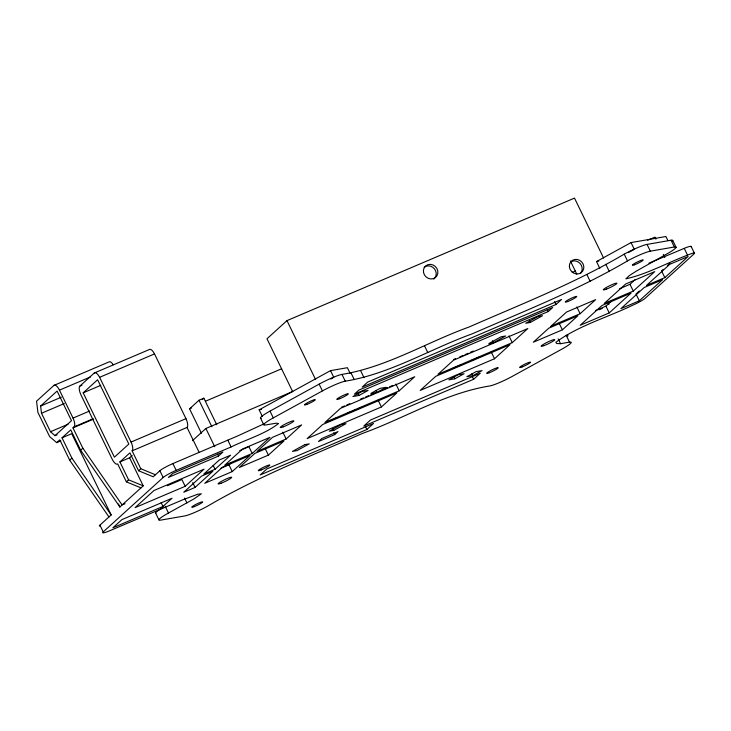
<?xml version="1.0" encoding="UTF-8"?>
<svg xmlns="http://www.w3.org/2000/svg" width="731" height="731" viewBox="0 0 731 731"><rect width="100%" height="100%" fill="white"/><g stroke="black" fill="none" stroke-linecap="round" stroke-linejoin="round"><path stroke-width="1.1" d="M113.259 364.751A7.584 2.86 66.9 0 0 108.873 361.982L53.957 385.392L36.55 401.182L37.921 412.467L49.617 436.553L56.689 442.657L60.837 440.894M40.625 406.025L57.109 391.058L71.492 420.681L55.008 435.649L50.476 431.729L41.503 413.253L40.625 406.025L61.349 397.189M141.001 487.869L126.381 481.839L117.691 463.947A7.584 2.86 66.9 0 1 112.181 459.187L80.949 394.868A7.584 2.86 66.9 0 1 79.88 386.078L94.308 372.984L149.225 349.582A7.584 2.86 66.9 0 1 154.524 353.914L185.966 418.662A7.584 2.86 66.9 0 1 187.035 427.443L199.197 452.489M83.17 392.849L97.598 379.755L128.83 444.073L114.401 457.177L83.17 392.849L100.777 385.347M56.689 442.657L59.805 439.834L69.664 460.146L108.946 516.954M99.827 526.128A11.376 1.371 -25.9 0 1 99.928 525.141L111.167 514.935L71.885 458.127L62.025 437.814L70.761 429.883L80.629 450.195L119.911 507.003L118.431 503.961M122.132 504.993L82.85 448.185L72.981 427.873L74.096 426.858L92.746 418.909M69.664 460.146L71.885 458.127M80.629 450.195L82.85 448.185M119.802 507.049L143.221 485.85L128.592 479.819L119.911 461.928L129.899 452.864L138.588 470.755L153.208 476.786L159.87 470.737A11.376 1.371 -25.9 0 1 172.891 463.591L238.023 435.786L264.284 423.706M119.911 461.928L129.597 457.798L132.101 455.532M201.464 433.291L189.567 408.812L199.006 400.241L203.848 398.176L216.732 424.711M603.596 258.025L574.502 198.101L286.972 320.617L266.989 338.755L292.638 391.569M202.295 399.592L203.848 398.176M126.381 481.839L128.592 479.819M138.588 470.755L140.809 468.745L155.429 474.766M192.427 440.702L205.886 428.485L292.729 391.478M99.928 525.141L103.217 531.912L163.159 477.507A11.376 1.371 -25.9 0 1 176.18 470.362L231.097 446.952C246.795 439.267 264.723 434.214 278.538 423.532L276.217 423.185L265.454 425.003A18.951 2.275 -25.9 0 1 273.303 417.885L322.417 390.911A18.951 2.275 -25.9 0 1 345.26 381.18C390.153 373.879 429.965 349.071 472.345 333.784C524.684 310.885 578.139 289.979 627.5 260.912A18.951 2.275 -25.9 0 1 650.343 251.181L674.329 246.996L671.049 240.225L647.054 244.41A18.951 2.275 -25.9 0 0 624.21 254.141C574.858 283.208 521.395 304.114 469.055 327.013C426.676 342.3 386.873 367.108 341.971 374.4A18.951 2.275 -25.9 0 0 319.127 384.14L270.013 411.114A18.951 2.275 -25.9 0 0 261.186 418.333M162.986 506.446L172.004 498.259L121.931 519.595L112.912 527.782L162.986 506.446L161.103 502.572M185.19 486.298L204.059 469.165L153.976 490.51L135.107 507.634L185.19 486.298L181.9 479.527L167.362 485.722M218.487 456.071L222.928 452.041L172.845 473.377L168.413 477.407L218.487 456.071L217.546 454.134M195.086 487.422L212.849 471.303L201.537 476.119L183.773 492.237L195.086 487.422L192.737 482.588M215.06 469.284L230.603 455.185L219.3 460L203.757 474.108L215.06 469.284L213.187 465.419M220.817 468.288L228.949 464.815L230.64 463.28M232.239 471.586L249.993 455.468L222.535 467.173L204.781 483.292L232.239 471.586L228.949 464.815M252.213 453.458L269.977 437.339L242.518 449.035L224.755 465.154L252.213 453.458L248.933 446.687L239.777 450.588M268.378 455.121L283.92 441.021L254.845 453.403L239.302 467.511L268.378 455.121L265.088 448.35M286.141 439.002L301.675 424.903L272.599 437.284L257.065 451.392L286.141 439.002L282.851 432.231M334.67 434.625L337.996 431.601L321.841 438.481L318.515 441.506L334.67 434.625L333.729 432.688M381.427 406.948L396.96 392.849L322.691 424.501L307.148 438.6L381.427 406.948L378.137 400.177M399.181 390.829L414.724 376.73L340.445 408.382L324.902 422.481L399.181 390.829L395.9 384.058M366.861 429.499L373.523 423.459L266.906 468.891L260.245 474.931L366.861 429.499L365.454 426.602M512.257 342.656L527.828 328.539L453.494 360.209L437.951 374.309L512.257 342.656L508.968 335.876M494.522 358.757L510.037 344.666L435.731 376.328L420.197 390.427L494.522 358.757L491.241 351.986M473.606 379.288L480.258 373.249L370.416 420.051L363.764 426.091L473.606 379.288L472.189 376.392M548.232 311.552L552.673 307.523L358.83 390.126L354.398 394.155L548.232 311.552L547.291 309.624M555.999 304.507L561.554 299.463L367.711 382.066L362.165 387.101L555.999 304.507L554.591 301.601M562.367 329.845L577.91 315.746L548.835 328.137L533.292 342.236L562.367 329.845L559.078 323.075M580.131 313.727L595.664 299.628L566.589 312.018L551.055 326.117L580.131 313.727L576.841 306.956M595.555 310.565L605.935 306.143L611.82 300.806M619.614 288.736L629.994 284.313L634.947 279.818M609.225 312.914L631.063 293.094L601.988 305.485L580.149 325.304L609.225 312.914L605.935 306.143M633.284 291.084L654.738 271.612L625.663 284.003L604.208 303.475L633.284 291.084L629.994 284.313M639.351 291.011L636.025 294.036L639.314 300.806L620.911 308.646L644.221 287.493L662.615 279.653L639.314 300.806M663.218 269.355L661.555 270.863L664.835 277.634L646.442 285.474L669.751 264.32L688.145 256.48L664.835 277.634M667.376 265.572L669.879 263.306M567.704 336.205A18.951 2.275 -25.9 0 0 566.223 335.365L569.513 342.135A18.951 2.275 -25.9 0 1 561.664 349.254L512.559 376.227A18.951 2.275 -25.9 0 1 489.715 385.959C444.813 393.26 405.011 418.068 362.631 433.355C310.282 456.254 256.828 477.16 207.476 506.227A18.951 2.275 -25.9 0 1 184.632 515.958L160.637 520.134A18.951 2.275 -25.9 0 1 168.486 513.016L193.943 498.926L201.336 493.818L197.772 494.229L183.134 499.657L109.577 530.807A11.376 1.371 -25.9 0 1 103.217 531.912M262.456 416.597L259.167 409.826L330.522 370.635L347.399 367.702L350.213 373.504M330.841 379.042L332.824 377.954M599.795 268.323L596.514 261.552L631.036 242.582L665.904 236.515L667.787 240.38M358.894 395.498L368.104 390.436L362.11 391.487L352.899 396.54L358.894 395.498L357.962 393.561M628.404 252.606L634.325 249.353L631.036 242.582M376.885 392.364L386.096 387.311L380.093 388.353L370.882 393.406L376.885 392.364L375.944 390.427M333.775 430.385L346.055 423.642L341.56 424.428L329.279 431.171L333.775 430.385L332.833 428.457M493.379 342.729L505.66 335.986L501.155 336.772L488.884 343.515L493.379 342.729L492.438 340.792M530.231 322.49L542.503 315.746L538.007 316.532L525.726 323.276L530.231 322.49L529.29 320.553M454.856 378.786L464.066 373.733L458.072 374.775L448.861 379.837L454.856 378.786L453.924 376.858M472.866 375.652L482.067 370.599L476.073 371.64L466.862 376.703L472.866 375.652L471.924 373.724M53.957 385.392A7.584 2.86 66.9 0 1 59.467 390.144L90.553 376.894M94.308 372.984A7.584 2.86 66.9 0 1 99.608 377.315L154.524 353.914M79.88 386.078L81.954 385.191M41.503 413.253L64.301 403.539M74.096 426.858A7.584 2.86 66.9 0 0 73.027 418.077L89.602 411.014M50.476 431.729L68.093 424.227M72.981 427.873L93.705 419.037M55.008 435.649L57.082 434.762M62.025 437.814L71.711 433.684L111.167 514.935M205.475 401.228L281.673 368.762M189.567 408.812L191.659 407.916M140.809 468.745L132.119 450.844A7.584 2.86 66.9 0 0 131.05 442.063L185.966 418.662M132.119 450.844L187.035 427.443M572.291 272.361L575.434 271.018M647.62 240.261L654.949 237.136L655.935 239.165M341.496 407.24L344.63 405.906M346.722 405.011L349.866 403.676M360.328 399.217L363.462 397.883M365.555 396.988L368.698 395.654M370.791 394.758L373.925 393.424M384.387 388.965L387.531 387.631M389.623 386.736L392.757 385.401M453.503 359.515L455.596 358.619M459.781 356.838L462.924 355.504M465.017 354.608L468.151 353.274M470.243 352.379L473.386 351.044M489.085 344.356L492.228 343.013M123.1 504.582L125.038 503.75M328.968 421.129L332.102 419.795M334.195 418.9L337.338 417.565M347.801 413.106L350.935 411.772M353.027 410.877L356.171 409.543M358.263 408.647L361.397 407.313M452.498 368.497L455.641 367.154M457.734 366.258L460.877 364.924M471.349 360.465L474.483 359.122M476.575 358.236L479.719 356.892M550.772 326.62L552.846 325.734M599.082 309.78L602.198 308.445M691.005 246.84A11.376 1.371 -25.9 0 0 684.243 248.366L648.9 263.169M569.513 342.135L560.522 343.698L556.657 343.497L555.816 342.327C578.468 325.67 606.794 317.729 632.032 305.512A11.376 1.371 -25.9 0 0 645.053 298.358L693.893 254.032A11.376 1.371 -25.9 0 0 687.533 255.137C667.065 262.849 647.218 274.107 625.919 278.822L629.336 275.596L636.537 270.991L666.489 254.123A18.951 2.275 -25.9 0 0 674.329 246.996M596.514 261.552L598.762 261.159M259.167 409.826L261.415 409.442M691.16 246.53L694.45 253.301M684.243 248.366L687.533 255.137M672.776 240.554L676.065 247.325M663.337 254.406L664.808 257.449M647.054 244.41L650.343 251.181M624.21 254.141L627.5 260.912M605.789 264.256L609.078 271.027M607.982 302.305L608.969 304.334M586.865 274.527L590.145 281.307M570.39 260.958L576.796 274.162M558.173 338.864L560.522 343.698M424.501 345.79L427.79 352.561M360.721 370.891L364.001 377.662M350.962 372.837L354.252 379.608M341.971 374.4L345.26 381.18M330.522 370.635L333.811 377.406M319.127 384.14L322.417 390.911M286.972 320.617L315.573 379.526M270.013 411.114L273.303 417.885M260.437 417.904L263.727 424.674M227.816 440.181L231.097 446.952M199.006 400.241L211.889 426.776M205.886 428.485L214.768 446.769M172.891 463.591L176.18 470.362M184.55 498.067L186.898 502.901M159.87 470.737L163.159 477.507M165.197 506.245L168.486 513.016M99.608 377.315L131.05 442.063M129.597 457.798L143.221 485.85M155.621 513.043L158.91 519.814M59.467 390.144L73.027 418.077M671.049 240.225A18.951 2.275 -25.9 0 1 672.52 241.075M155.785 513.354A18.951 2.275 -25.9 0 1 162.885 507.542M570.692 261.917A7.584 6.963 47.8 0 1 580.213 263.635A7.584 6.963 47.8 0 1 580.551 273.257M424.163 267.308A7.584 6.963 47.8 0 1 434.397 268.798A7.584 6.963 47.8 0 1 433.785 279.032M304.745 444.649L292.464 451.392L296.96 450.607L309.24 443.863L304.745 444.649M544.12 345.608A7.584 0.914 -25.9 0 0 554.756 339.769A7.584 0.914 -25.9 0 0 544.942 343.469A7.584 0.914 -25.9 0 0 544.12 345.608M221.118 483.237A7.584 0.914 -25.9 0 0 231.69 477.407A7.584 0.914 -25.9 0 0 221.804 481.162A7.584 0.914 -25.9 0 0 221.118 483.237M283.217 426.849A7.584 0.914 -25.9 0 0 293.844 421.01A7.584 0.914 -25.9 0 0 284.03 424.711A7.584 0.914 -25.9 0 0 283.217 426.849M606.566 289.083A7.584 0.914 -25.9 0 0 616.927 283.29A7.584 0.914 -25.9 0 0 606.803 287.219A7.584 0.914 -25.9 0 0 606.566 289.083M569.385 266.797A7.584 6.963 47.8 0 0 580.843 272.937A7.584 6.963 47.8 0 0 579.573 260.282A7.584 6.963 47.8 0 0 569.385 266.797M194.135 506.693A6.067 0.731 -25.9 0 0 202.642 502.014A6.067 0.731 -25.9 0 0 194.784 504.984A6.067 0.731 -25.9 0 0 194.135 506.693M522.062 366.962A6.067 0.731 -25.9 0 0 530.569 362.284A6.067 0.731 -25.9 0 0 522.72 365.244A6.067 0.731 -25.9 0 0 522.062 366.962M634.417 264.814A6.067 0.731 -25.9 0 0 643.198 260.108A6.067 0.731 -25.9 0 0 635.742 262.795A6.067 0.731 -25.9 0 0 634.417 264.814M306.819 404.426A6.067 0.731 -25.9 0 0 315.317 399.756A6.067 0.731 -25.9 0 0 307.468 402.717A6.067 0.731 -25.9 0 0 306.819 404.426M423.541 272.517A7.584 6.963 47.8 0 0 435.457 277.515A7.584 6.963 47.8 0 0 432.935 264.942A7.584 6.963 47.8 0 0 423.541 272.517M489.222 372.773A6.442 0.777 -25.9 0 0 498.259 367.812A6.442 0.777 -25.9 0 0 489.916 370.955A6.442 0.777 -25.9 0 0 489.222 372.773M261.214 469.951A6.442 0.777 -25.9 0 0 269.83 465.071A6.442 0.777 -25.9 0 0 261.022 468.553A6.442 0.777 -25.9 0 0 261.214 469.951M567.704 301.537A6.442 0.777 -25.9 0 0 576.741 296.576A6.442 0.777 -25.9 0 0 568.398 299.728A6.442 0.777 -25.9 0 0 567.704 301.537M339.833 398.66A6.442 0.777 -25.9 0 0 348.312 393.817A6.442 0.777 -25.9 0 0 339.376 397.39A6.442 0.777 -25.9 0 0 339.833 398.66"/></g></svg>
